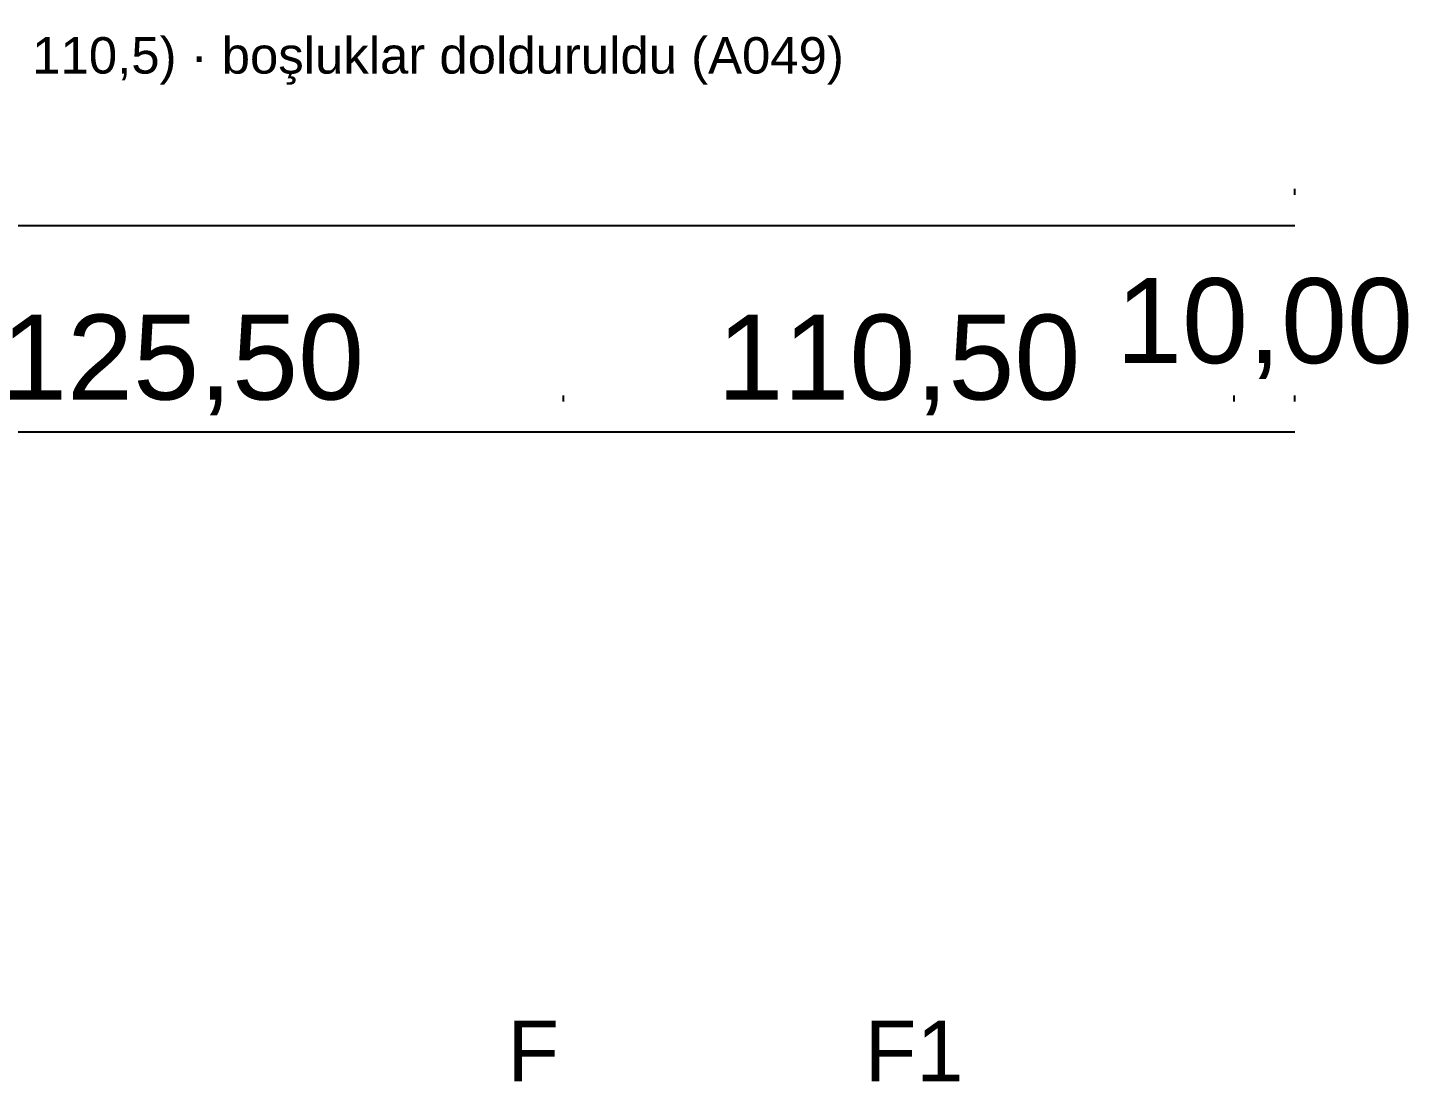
# Model space of a CAD drawing. Header units: centimetres. Extents: x -71 to 5571, y -2315 to 960.
# Drawn here: x 554.2 to 781.9, y 759 to 932.6 of the extents above; entities that cross this region are included whole.
import ezdxf
from ezdxf.enums import TextEntityAlignment as Align

# ---------------------------------------------------------------- set-up
doc = ezdxf.new("R2010")
doc.units = ezdxf.units.CM
for name, color, linetype in [('AKS_YAZI', 8, 'Continuous'), ('CIFT_KAT_NOT', 1, 'Continuous'), ('OLCULER', 7, 'Continuous')]:
    doc.layers.add(name, color=color, linetype=linetype)
doc.styles.add('ARIAL_TR', font='arial.ttf')
doc.dimstyles.new('PORTMAN', dxfattribs={"dimtxt": 14, "dimasz": 9, "dimexe": 6, "dimexo": 5, "dimgap": 4, "dimtad": 1, "dimzin": 0, "dimtxsty": 'ARIAL_TR', "dimblk": 'ARCHTICK', "dimcen": 2.5, "dimazin": 3, "dimtfac": 0.5, "dimtmove": 2, "dimatfit": 3})

# ---------------------------------------------------------------- blocks, each defined once
blk = doc.blocks.new('*D79')
at = {"color": 0}
for p, q in [((517, 871), (517, 872)), ((642.5, 871), (642.5, 872)), ((517, 866), (642.5, 866))]:
    blk.add_line(p, q, dxfattribs=at)
at = {"layer": 'Defpoints'}
for p in [(517, 866), (517, 866), (642.5, 866)]:
    blk.add_point(p, dxfattribs=at)
at = {"layer": 'OLCULER', "color": 0, "insert": (579.75, 877), "char_height": 14, "attachment_point": 5, "style": 'ARIAL_TR'}
blk.add_mtext('125,50', dxfattribs=at)
blk = doc.blocks.new('_ARCHTICK')
blk = doc.blocks.new('*D80')
at = {"color": 0}
for p, q in [((642.5, 871), (642.5, 872)), ((753, 871), (753, 872)), ((642.5, 866), (753, 866))]:
    blk.add_line(p, q, dxfattribs=at)
at = {"layer": 'Defpoints'}
for p in [(642.5, 866), (642.5, 866), (753, 866)]:
    blk.add_point(p, dxfattribs=at)
at = {"layer": 'OLCULER', "color": 0, "insert": (697.75, 877), "char_height": 14, "attachment_point": 5, "style": 'ARIAL_TR'}
blk.add_mtext('110,50', dxfattribs=at)
blk = doc.blocks.new('*D81')
at = {"color": 0}
for p, q in [((753, 871), (753, 872)), ((763, 871), (763, 872)), ((753, 866), (763, 866))]:
    blk.add_line(p, q, dxfattribs=at)
at = {"layer": 'Defpoints'}
for p in [(753, 866), (753, 866), (763, 866)]:
    blk.add_point(p, dxfattribs=at)
at = {"layer": 'OLCULER', "color": 0, "insert": (758, 883), "char_height": 14, "attachment_point": 5, "style": 'ARIAL_TR'}
blk.add_mtext('10,00', dxfattribs=at)
blk = doc.blocks.new('*D82')
at = {"color": 0}
for p, q in [((0, 905), (0, 906)), ((763, 905), (763, 906)), ((0, 900), (763, 900))]:
    blk.add_line(p, q, dxfattribs=at)
at = {"layer": 'Defpoints'}
for p in [(0, 900), (0, 900), (763, 900)]:
    blk.add_point(p, dxfattribs=at)
at = {"layer": 'OLCULER', "color": 0, "insert": (381.5, 911), "char_height": 14, "attachment_point": 5, "style": 'ARIAL_TR'}
blk.add_mtext('763,00', dxfattribs=at)

msp = doc.modelspace()

# ---------------------------------------------------------------- texts
at = {"layer": 'AKS_YAZI', "style": 'ARIAL_TR'}
for s, p in [('F', (637.5, 759)), ('F1', (700.25, 759))]:
    msp.add_text(s, height=10, dxfattribs=at).set_placement(p, align=Align.CENTER)
at = {"layer": 'CIFT_KAT_NOT', "style": 'ARIAL_TR'}
msp.add_text("ZEMİN KAT · LOKMAN'IN 00:13 DÜZENİ (akslar önden 10 + 125,5k; iç duvarlar aks ortalı; kova aks-aks 1,5 pano; giriş nişi 62,75; WC arka 1 pano + 110,5) · boşluklar dolduruldu (A049)", height=6, dxfattribs=at).set_placement((0, 925))

# ---------------------------------------------------------------- dimensions: what is measured, and where the dimension line sits
at = {"layer": 'OLCULER'}
for base, p1, p2, picture, middle in [((0, 900), (0, 900), (763, 900), '*D82', (381.5, 911)), ((753, 866), (753, 866), (763, 866), '*D81', (758, 883)), ((517, 866), (517, 866), (642.5, 866), '*D79', (579.75, 877)), ((642.5, 866), (642.5, 866), (753, 866), '*D80', (697.75, 877))]:
    dim = msp.add_linear_dim(base=base, p1=p1, p2=p2, dimstyle='PORTMAN', dxfattribs=at)
    dim.commit()
    dim.dimension.update_dxf_attribs({"geometry": picture, "text_midpoint": middle})

doc.saveas('drawing.dxf')
